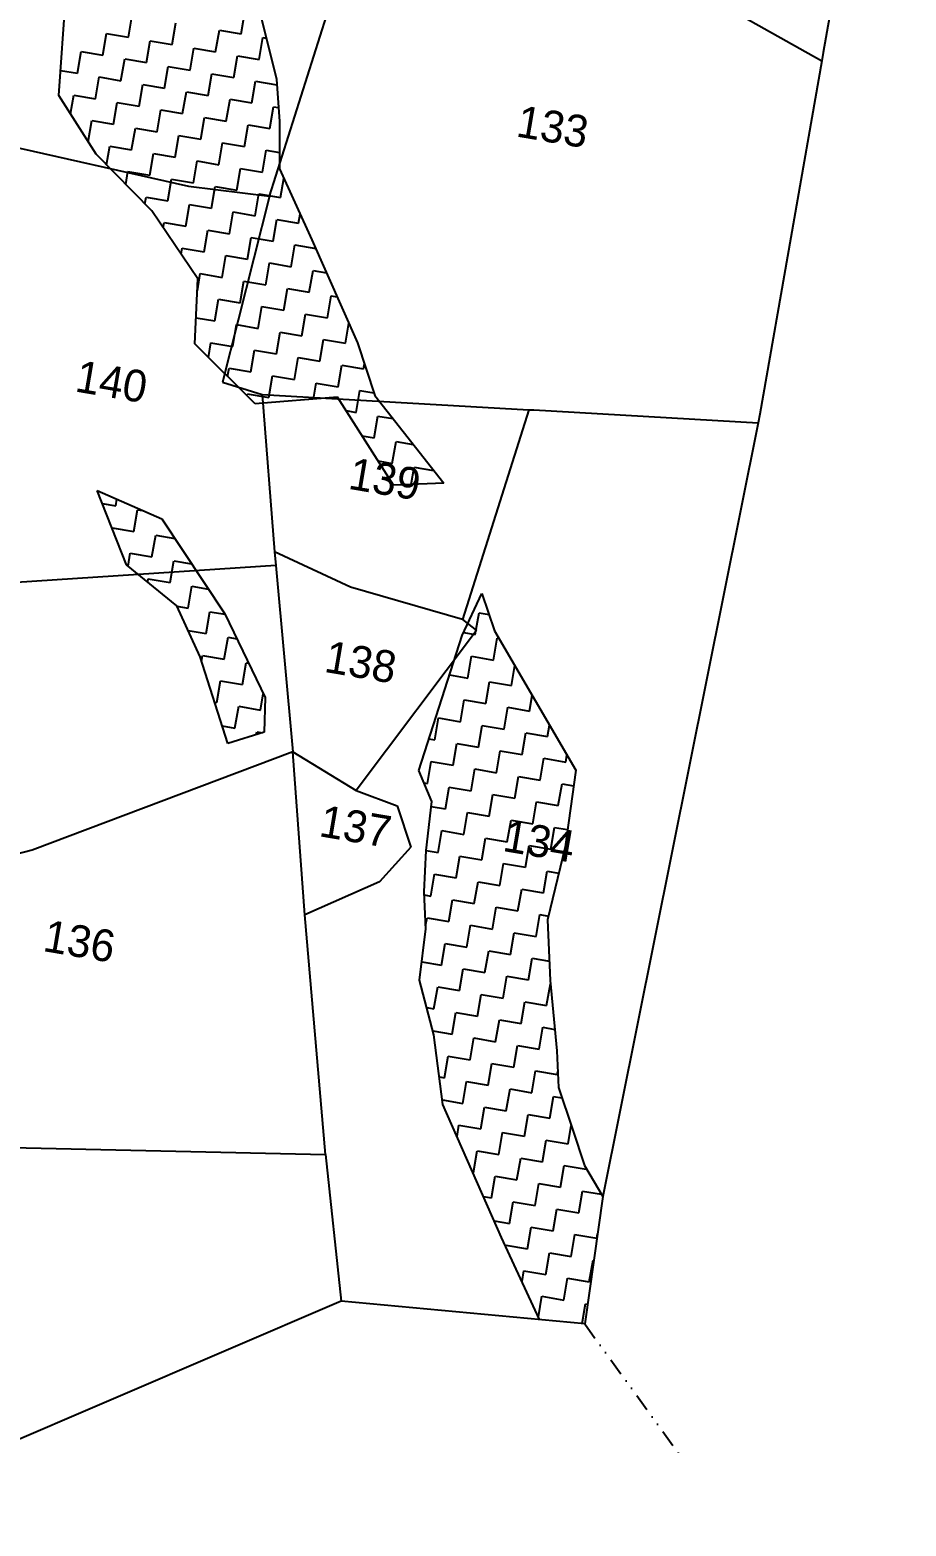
# Model space of a CAD drawing. Header units: metres. Extents: x 286044 to 288268, y 2013628 to 2015838.
# Drawn here: x 287573.4 to 287824.7, y 2014000 to 2014429.3 of the extents above; entities that cross this region are included whole.
import ezdxf
from ezdxf.enums import TextEntityAlignment as Align

# ---------------------------------------------------------------- set-up
doc = ezdxf.new("R2010")
doc.units = ezdxf.units.M
doc.linetypes.add('DIVIDE', pattern=[1.25, 0.5, -0.25, 0, -0.25, 0, -0.25])
for name, color, linetype in [('POLY_HATCH', 12, 'Continuous'), ('POLY_PARCEL', 6, 'Continuous'), ('TEXT_PARCEL', 7, 'Continuous'), ('V_BOUND_LINE', 7, 'Continuous'), ('V_DIVIDE_LINE', 7, 'DIVIDE')]:
    doc.layers.add(name, color=color, linetype=linetype)
doc.styles.add('TEXT_MAP', font='')
doc.styles.get('TEXT_MAP').set_extended_font_data('Kruti Dev 050')

msp = doc.modelspace()

# ---------------------------------------------------------------- linework, layer by layer
at = {"layer": 'POLY_HATCH'}
for p, q in [((287581.68, 2014410.48), (287584.89, 2014455.75)), ((287639.61, 2014433.22), (287644.06, 2014415.18)), ((287644.06, 2014415.18), (287644.99, 2014403.01)), ((287592.34, 2014393.64), (287581.68, 2014410.48)), ((287644.99, 2014403.01), (287644.94, 2014389.49)), ((287608.36, 2014377.39), (287592.34, 2014393.64)), ((287644.94, 2014389.49), (287654.25, 2014369.13)), ((287621.57, 2014357.86), (287608.36, 2014377.39)), ((287654.25, 2014369.13), (287667.37, 2014339.51)), ((287620.66, 2014339.24), (287621.57, 2014357.86)), ((287638.01, 2014322.01), (287620.66, 2014339.24)), ((287667.37, 2014339.51), (287672.31, 2014324.39)), ((287661.65, 2014323.99), (287638.01, 2014322.01)), ((287677.64, 2014298.73), (287661.65, 2014323.99)), ((287672.31, 2014324.39), (287692.08, 2014299.24)), ((287601.09, 2014275.81), (287592.63, 2014297.17)), ((287592.63, 2014297.17), (287611.18, 2014289.03)), ((287692.08, 2014299.24), (287677.64, 2014298.73)), ((287692.08, 2014299.24), (287692.08, 2014299.24)), ((287611.18, 2014289.03), (287629.31, 2014261.75)), ((287615.47, 2014264.11), (287601.09, 2014275.81)), ((287697.35, 2014255.56), (287702.99, 2014267.62)), ((287702.99, 2014267.62), (287706.67, 2014256.94)), ((287622.23, 2014249.44), (287615.47, 2014264.11)), ((287629.31, 2014261.75), (287640.87, 2014237.73)), ((287684.89, 2014216.81), (287697.35, 2014255.56)), ((287697.35, 2014255.56), (287697.35, 2014255.56)), ((287706.67, 2014256.94), (287729.92, 2014216.93)), ((287630.1, 2014224.62), (287622.23, 2014249.44)), ((287640.87, 2014237.73), (287640.61, 2014227.81)), ((287640.61, 2014227.81), (287630.1, 2014224.62)), ((287688.63, 2014207.91), (287684.89, 2014216.81)), ((287729.92, 2014216.93), (287726.92, 2014194.91)), ((287687, 2014193.92), (287688.63, 2014207.91)), ((287686.47, 2014181.99), (287687, 2014193.92)), ((287726.92, 2014194.91), (287721.85, 2014173.99)), ((287686.92, 2014171.4), (287686.47, 2014181.99)), ((287721.85, 2014173.99), (287722.64, 2014156.57)), ((287685.16, 2014156.67), (287686.92, 2014171.4)), ((287689.25, 2014140.95), (287685.16, 2014156.67)), ((287722.64, 2014156.57), (287724.56, 2014136.44)), ((287691.86, 2014120.98), (287689.25, 2014140.95)), ((287724.56, 2014136.44), (287725.01, 2014125.85)), ((287725.01, 2014125.85), (287728.99, 2014113.9)), ((287708.66, 2014082.81), (287691.86, 2014120.98)), ((287728.99, 2014113.9), (287732.48, 2014103.54)), ((287732.48, 2014103.54), (287737.7, 2014094.6)), ((287719.58, 2014059.35), (287708.66, 2014082.81))]:
    msp.add_line(p, q, dxfattribs=at)
at = {"layer": 'POLY_HATCH', "linetype": 'Continuous'}
for p, q in [((287601.63, 2014427.25), (287602.69, 2014433.5)), ((287633.96, 2014428.18), (287635.03, 2014434.43)), ((287614.14, 2014425.12), (287615.2, 2014431.37)), ((287626.64, 2014422.99), (287627.71, 2014429.24)), ((287627.71, 2014429.24), (287633.96, 2014428.18)), ((287594.31, 2014422.06), (287595.38, 2014428.32)), ((287595.38, 2014428.32), (287601.63, 2014427.25)), ((287606.82, 2014419.93), (287607.88, 2014426.18)), ((287607.88, 2014426.18), (287614.14, 2014425.12)), ((287639.15, 2014420.86), (287640.22, 2014427.11)), ((287640.22, 2014427.11), (287641.16, 2014426.95)), ((287586.99, 2014416.87), (287588.06, 2014423.13)), ((287588.06, 2014423.13), (287594.31, 2014422.06)), ((287599.5, 2014414.74), (287600.56, 2014421)), ((287600.56, 2014421), (287606.82, 2014419.93)), ((287619.33, 2014417.8), (287620.39, 2014424.05)), ((287620.39, 2014424.05), (287626.64, 2014422.99)), ((287631.83, 2014415.67), (287632.9, 2014421.92)), ((287632.9, 2014421.92), (287639.15, 2014420.86)), ((287582.19, 2014417.69), (287586.99, 2014416.87)), ((287612.01, 2014412.61), (287613.07, 2014418.86)), ((287613.07, 2014418.86), (287619.33, 2014417.8)), ((287624.51, 2014410.48), (287625.58, 2014416.73)), ((287625.58, 2014416.73), (287631.83, 2014415.67)), ((287592.18, 2014409.55), (287593.24, 2014415.81)), ((287593.24, 2014415.81), (287599.5, 2014414.74)), ((287604.69, 2014407.42), (287605.75, 2014413.68)), ((287605.75, 2014413.68), (287612.01, 2014412.61)), ((287637.02, 2014408.35), (287638.09, 2014414.6)), ((287638.09, 2014414.6), (287644.18, 2014413.56)), ((287585.01, 2014405.23), (287585.93, 2014410.62)), ((287585.93, 2014410.62), (287592.18, 2014409.55)), ((287597.37, 2014402.23), (287598.43, 2014408.49)), ((287598.43, 2014408.49), (287604.69, 2014407.42)), ((287617.19, 2014405.29), (287618.26, 2014411.55)), ((287618.26, 2014411.55), (287624.51, 2014410.48)), ((287629.7, 2014403.16), (287630.77, 2014409.41)), ((287630.77, 2014409.41), (287637.02, 2014408.35)), ((287590.08, 2014397.22), (287591.11, 2014403.3)), ((287591.11, 2014403.3), (287597.37, 2014402.23)), ((287609.87, 2014400.1), (287610.94, 2014406.36)), ((287610.94, 2014406.36), (287617.19, 2014405.29)), ((287622.38, 2014397.97), (287623.45, 2014404.23)), ((287623.45, 2014404.23), (287629.7, 2014403.16)), ((287642.21, 2014401.03), (287643.27, 2014407.28)), ((287643.27, 2014407.28), (287644.68, 2014407.04)), ((287602.56, 2014394.92), (287603.62, 2014401.17)), ((287603.62, 2014401.17), (287609.87, 2014400.1)), ((287615.06, 2014392.78), (287616.13, 2014399.04)), ((287616.13, 2014399.04), (287622.38, 2014397.97)), ((287634.89, 2014395.84), (287635.96, 2014402.1)), ((287635.96, 2014402.1), (287642.21, 2014401.03)), ((287595.38, 2014390.56), (287596.3, 2014395.98)), ((287596.3, 2014395.98), (287602.56, 2014394.92)), ((287627.57, 2014390.65), (287628.64, 2014396.91)), ((287628.64, 2014396.91), (287634.89, 2014395.84)), ((287640.08, 2014388.52), (287641.14, 2014394.78)), ((287641.14, 2014394.78), (287644.96, 2014394.13)), ((287607.74, 2014387.6), (287608.81, 2014393.85)), ((287608.81, 2014393.85), (287615.06, 2014392.78)), ((287620.25, 2014385.47), (287621.32, 2014391.72)), ((287621.32, 2014391.72), (287627.57, 2014390.65)), ((287600.86, 2014384.99), (287601.49, 2014388.66)), ((287601.49, 2014388.66), (287607.74, 2014387.6)), ((287612.93, 2014380.28), (287614, 2014386.53)), ((287614, 2014386.53), (287620.25, 2014385.47)), ((287632.76, 2014383.33), (287633.82, 2014389.59)), ((287633.82, 2014389.59), (287640.08, 2014388.52)), ((287645.27, 2014381.2), (287646.21, 2014386.72)), ((287625.44, 2014378.15), (287626.5, 2014384.4)), ((287626.5, 2014384.4), (287632.76, 2014383.33)), ((287637.95, 2014376.01), (287639.01, 2014382.27)), ((287639.01, 2014382.27), (287645.27, 2014381.2)), ((287606.35, 2014379.43), (287606.68, 2014381.34)), ((287606.68, 2014381.34), (287612.93, 2014380.28)), ((287618.12, 2014372.96), (287619.19, 2014379.21)), ((287619.19, 2014379.21), (287625.44, 2014378.15)), ((287611.62, 2014372.58), (287611.87, 2014374.02)), ((287611.87, 2014374.02), (287618.12, 2014372.96)), ((287630.63, 2014370.83), (287631.69, 2014377.08)), ((287631.69, 2014377.08), (287637.95, 2014376.01)), ((287643.13, 2014368.7), (287644.2, 2014374.95)), ((287644.2, 2014374.95), (287650.45, 2014373.88)), ((287650.45, 2014373.88), (287650.89, 2014376.47)), ((287623.31, 2014365.64), (287624.37, 2014371.89)), ((287624.37, 2014371.89), (287630.63, 2014370.83)), ((287635.82, 2014363.51), (287636.88, 2014369.76)), ((287636.88, 2014369.76), (287643.13, 2014368.7)), ((287616.76, 2014364.98), (287617.05, 2014366.7)), ((287617.05, 2014366.7), (287623.31, 2014365.64)), ((287648.32, 2014361.38), (287649.39, 2014367.63)), ((287649.39, 2014367.63), (287655.36, 2014366.61)), ((287628.5, 2014358.32), (287629.56, 2014364.57)), ((287629.56, 2014364.57), (287635.82, 2014363.51)), ((287641, 2014356.19), (287642.07, 2014362.44)), ((287642.07, 2014362.44), (287648.32, 2014361.38)), ((287621.41, 2014354.48), (287622.24, 2014359.38)), ((287622.24, 2014359.38), (287628.5, 2014358.32)), ((287633.68, 2014351), (287634.75, 2014357.25)), ((287634.75, 2014357.25), (287641, 2014356.19)), ((287653.51, 2014354.06), (287654.58, 2014360.31)), ((287654.58, 2014360.31), (287658.45, 2014359.65)), ((287626.37, 2014345.81), (287627.43, 2014352.07)), ((287627.43, 2014352.07), (287633.68, 2014351)), ((287646.19, 2014348.87), (287647.26, 2014355.12)), ((287647.26, 2014355.12), (287653.51, 2014354.06)), ((287658.7, 2014346.74), (287659.77, 2014352.99)), ((287659.77, 2014352.99), (287661.53, 2014352.69)), ((287638.87, 2014343.68), (287639.94, 2014349.93)), ((287639.94, 2014349.93), (287646.19, 2014348.87)), ((287651.38, 2014341.55), (287652.45, 2014347.8)), ((287652.45, 2014347.8), (287658.7, 2014346.74)), ((287621.02, 2014346.72), (287626.37, 2014345.81)), ((287631.55, 2014338.49), (287632.62, 2014344.75)), ((287632.62, 2014344.75), (287638.87, 2014343.68)), ((287663.89, 2014339.42), (287664.87, 2014345.16)), ((287624.58, 2014335.34), (287625.3, 2014339.56)), ((287625.3, 2014339.56), (287631.55, 2014338.49)), ((287644.06, 2014336.36), (287645.13, 2014342.62)), ((287645.13, 2014342.62), (287651.38, 2014341.55)), ((287656.57, 2014334.23), (287657.63, 2014340.48)), ((287657.63, 2014340.48), (287663.89, 2014339.42)), ((287636.74, 2014331.17), (287637.81, 2014337.43)), ((287637.81, 2014337.43), (287644.06, 2014336.36)), ((287649.25, 2014329.04), (287650.31, 2014335.3)), ((287650.31, 2014335.3), (287656.57, 2014334.23)), ((287630.09, 2014329.88), (287630.49, 2014332.24)), ((287630.49, 2014332.24), (287636.74, 2014331.17)), ((287661.76, 2014326.91), (287662.82, 2014333.16)), ((287662.82, 2014333.16), (287669.08, 2014332.1)), ((287669.08, 2014332.1), (287669.32, 2014333.54)), ((287641.93, 2014323.85), (287643, 2014330.11)), ((287643, 2014330.11), (287649.25, 2014329.04)), ((287654.72, 2014323.41), (287655.5, 2014327.98)), ((287655.5, 2014327.98), (287661.76, 2014326.91)), ((287635.59, 2014324.41), (287635.68, 2014324.92)), ((287635.68, 2014324.92), (287641.93, 2014323.85)), ((287666.94, 2014319.59), (287668.01, 2014325.85)), ((287668.01, 2014325.85), (287672.06, 2014325.16)), ((287664.13, 2014320.07), (287666.94, 2014319.59)), ((287672.13, 2014312.27), (287673.2, 2014318.53)), ((287673.2, 2014318.53), (287677.5, 2014317.79)), ((287668.7, 2014312.86), (287672.13, 2014312.27)), ((287677.32, 2014304.95), (287678.39, 2014311.21)), ((287678.39, 2014311.21), (287683.34, 2014310.36)), ((287673.27, 2014305.64), (287677.32, 2014304.95)), ((287682.73, 2014298.91), (287683.58, 2014303.89)), ((287683.58, 2014303.89), (287689.18, 2014302.93)), ((287594.13, 2014293.39), (287598.01, 2014292.72)), ((287598.01, 2014292.72), (287598.34, 2014294.66)), ((287603.2, 2014285.41), (287604.27, 2014291.66)), ((287604.27, 2014291.66), (287605.76, 2014291.4)), ((287596.92, 2014286.33), (287596.95, 2014286.47)), ((287596.95, 2014286.47), (287603.2, 2014285.41)), ((287608.39, 2014278.09), (287609.46, 2014284.34)), ((287609.46, 2014284.34), (287614.91, 2014283.41)), ((287601.51, 2014275.47), (287602.14, 2014279.15)), ((287602.14, 2014279.15), (287608.39, 2014278.09)), ((287613.58, 2014270.77), (287614.64, 2014277.02)), ((287614.64, 2014277.02), (287619.73, 2014276.15)), ((287607.16, 2014270.87), (287607.33, 2014271.83)), ((287607.33, 2014271.83), (287613.58, 2014270.77)), ((287618.77, 2014263.45), (287619.83, 2014269.7)), ((287619.83, 2014269.7), (287624.56, 2014268.9)), ((287615.52, 2014264), (287618.77, 2014263.45)), ((287623.96, 2014256.13), (287625.02, 2014262.38)), ((287625.02, 2014262.38), (287629.36, 2014261.64)), ((287701.13, 2014255.85), (287702.2, 2014262.1)), ((287702.2, 2014262.1), (287705.06, 2014261.62)), ((287618.74, 2014257.02), (287623.96, 2014256.13)), ((287629.14, 2014248.81), (287630.21, 2014255.06)), ((287630.21, 2014255.06), (287632.73, 2014254.63)), ((287697.75, 2014256.43), (287701.13, 2014255.85)), ((287706.32, 2014248.53), (287707.38, 2014254.78)), ((287707.38, 2014254.78), (287707.98, 2014254.68)), ((287622.61, 2014248.23), (287622.89, 2014249.87)), ((287622.89, 2014249.87), (287629.14, 2014248.81)), ((287699, 2014243.34), (287700.07, 2014249.6)), ((287700.07, 2014249.6), (287706.32, 2014248.53)), ((287634.33, 2014241.49), (287635.4, 2014247.74)), ((287635.4, 2014247.74), (287636.11, 2014247.62)), ((287711.51, 2014241.21), (287712.48, 2014246.94)), ((287627.01, 2014236.3), (287628.08, 2014242.56)), ((287628.08, 2014242.56), (287634.33, 2014241.49)), ((287693.71, 2014244.24), (287699, 2014243.34)), ((287704.19, 2014236.02), (287705.25, 2014242.28)), ((287705.25, 2014242.28), (287711.51, 2014241.21)), ((287626.36, 2014236.41), (287627.01, 2014236.3)), ((287639.52, 2014234.17), (287640.32, 2014238.87)), ((287696.87, 2014230.83), (287697.93, 2014237.09)), ((287697.93, 2014237.09), (287704.19, 2014236.02)), ((287716.7, 2014233.89), (287717.46, 2014238.37)), ((287632.2, 2014228.98), (287633.27, 2014235.24)), ((287633.27, 2014235.24), (287639.52, 2014234.17)), ((287689.55, 2014225.65), (287690.62, 2014231.9)), ((287690.62, 2014231.9), (287696.87, 2014230.83)), ((287709.38, 2014228.7), (287710.44, 2014234.96)), ((287710.44, 2014234.96), (287716.7, 2014233.89)), ((287628.52, 2014229.61), (287632.2, 2014228.98)), ((287638.32, 2014227.12), (287638.45, 2014227.92)), ((287638.45, 2014227.92), (287640.06, 2014227.64)), ((287702.06, 2014223.51), (287703.12, 2014229.77)), ((287703.12, 2014229.77), (287709.38, 2014228.7)), ((287714.56, 2014221.38), (287715.63, 2014227.64)), ((287715.63, 2014227.64), (287721.88, 2014226.57)), ((287721.88, 2014226.57), (287722.43, 2014229.81)), ((287687.82, 2014225.94), (287689.55, 2014225.65)), ((287694.74, 2014218.33), (287695.8, 2014224.58)), ((287695.8, 2014224.58), (287702.06, 2014223.51)), ((287687.42, 2014213.14), (287688.48, 2014219.39)), ((287688.48, 2014219.39), (287694.74, 2014218.33)), ((287707.25, 2014216.2), (287708.31, 2014222.45)), ((287708.31, 2014222.45), (287714.56, 2014221.38)), ((287719.75, 2014214.06), (287720.82, 2014220.32)), ((287720.82, 2014220.32), (287727.07, 2014219.25)), ((287727.07, 2014219.25), (287727.41, 2014221.24)), ((287699.93, 2014211.01), (287700.99, 2014217.26)), ((287700.99, 2014217.26), (287707.25, 2014216.2)), ((287712.43, 2014208.88), (287713.5, 2014215.13)), ((287713.5, 2014215.13), (287719.75, 2014214.06)), ((287686.36, 2014213.32), (287687.42, 2014213.14)), ((287692.61, 2014205.82), (287693.67, 2014212.07)), ((287693.67, 2014212.07), (287699.93, 2014211.01)), ((287724.94, 2014206.75), (287726.01, 2014213)), ((287726.01, 2014213), (287729.3, 2014212.44)), ((287688.47, 2014206.52), (287692.61, 2014205.82)), ((287705.11, 2014203.69), (287706.18, 2014209.94)), ((287706.18, 2014209.94), (287712.43, 2014208.88)), ((287717.62, 2014201.56), (287718.69, 2014207.81)), ((287718.69, 2014207.81), (287724.94, 2014206.75)), ((287697.8, 2014198.5), (287698.86, 2014204.75)), ((287698.86, 2014204.75), (287705.11, 2014203.69)), ((287710.3, 2014196.37), (287711.37, 2014202.62)), ((287711.37, 2014202.62), (287717.62, 2014201.56)), ((287690.48, 2014193.31), (287691.54, 2014199.57)), ((287691.54, 2014199.57), (287697.8, 2014198.5)), ((287702.98, 2014191.18), (287704.05, 2014197.43)), ((287704.05, 2014197.43), (287710.3, 2014196.37)), ((287722.81, 2014194.24), (287723.88, 2014200.49)), ((287723.88, 2014200.49), (287727.59, 2014199.86)), ((287687, 2014193.9), (287690.48, 2014193.31)), ((287715.49, 2014189.05), (287716.56, 2014195.3)), ((287716.56, 2014195.3), (287722.81, 2014194.24)), ((287695.66, 2014185.99), (287696.73, 2014192.25)), ((287696.73, 2014192.25), (287702.98, 2014191.18)), ((287708.17, 2014183.86), (287709.24, 2014190.12)), ((287709.24, 2014190.12), (287715.49, 2014189.05)), ((287688.34, 2014180.8), (287689.41, 2014187.06)), ((287689.41, 2014187.06), (287695.66, 2014185.99)), ((287700.85, 2014178.67), (287701.92, 2014184.93)), ((287701.92, 2014184.93), (287708.17, 2014183.86)), ((287720.68, 2014181.73), (287721.74, 2014187.98)), ((287721.74, 2014187.98), (287725.1, 2014187.41)), ((287686.51, 2014181.12), (287688.34, 2014180.8)), ((287713.36, 2014176.54), (287714.43, 2014182.8)), ((287714.43, 2014182.8), (287720.68, 2014181.73)), ((287693.53, 2014173.49), (287694.6, 2014179.74)), ((287694.6, 2014179.74), (287700.85, 2014178.67)), ((287706.04, 2014171.35), (287707.11, 2014177.61)), ((287707.11, 2014177.61), (287713.36, 2014176.54)), ((287686.88, 2014172.24), (287687.28, 2014174.55)), ((287687.28, 2014174.55), (287693.53, 2014173.49)), ((287698.72, 2014166.17), (287699.79, 2014172.42)), ((287699.79, 2014172.42), (287706.04, 2014171.35)), ((287718.55, 2014169.22), (287719.61, 2014175.48)), ((287719.61, 2014175.48), (287722.11, 2014175.05)), ((287691.4, 2014160.98), (287692.47, 2014167.23)), ((287692.47, 2014167.23), (287698.72, 2014166.17)), ((287711.23, 2014164.03), (287712.29, 2014170.29)), ((287712.29, 2014170.29), (287718.55, 2014169.22)), ((287703.91, 2014158.85), (287704.97, 2014165.1)), ((287704.97, 2014165.1), (287711.23, 2014164.03)), ((287716.42, 2014156.72), (287717.48, 2014162.97)), ((287717.48, 2014162.97), (287722.39, 2014162.13)), ((287685.79, 2014161.93), (287691.4, 2014160.98)), ((287696.59, 2014153.66), (287697.66, 2014159.91)), ((287697.66, 2014159.91), (287703.91, 2014158.85)), ((287689.27, 2014148.47), (287690.34, 2014154.72)), ((287690.34, 2014154.72), (287696.59, 2014153.66)), ((287709.1, 2014151.53), (287710.16, 2014157.78)), ((287710.16, 2014157.78), (287716.42, 2014156.72)), ((287721.6, 2014149.4), (287722.67, 2014155.65)), ((287722.67, 2014155.65), (287722.73, 2014155.64)), ((287701.78, 2014146.34), (287702.84, 2014152.59)), ((287702.84, 2014152.59), (287709.1, 2014151.53)), ((287714.29, 2014144.21), (287715.35, 2014150.46)), ((287715.35, 2014150.46), (287721.6, 2014149.4)), ((287687.2, 2014148.82), (287689.27, 2014148.47)), ((287694.46, 2014141.15), (287695.52, 2014147.4)), ((287695.52, 2014147.4), (287701.78, 2014146.34)), ((287688.95, 2014142.09), (287694.46, 2014141.15)), ((287706.97, 2014139.02), (287708.03, 2014145.27)), ((287708.03, 2014145.27), (287714.29, 2014144.21)), ((287719.47, 2014136.89), (287720.54, 2014143.14)), ((287720.54, 2014143.14), (287723.98, 2014142.56)), ((287699.65, 2014133.83), (287700.71, 2014140.09)), ((287700.71, 2014140.09), (287706.97, 2014139.02)), ((287712.15, 2014131.7), (287713.22, 2014137.95)), ((287713.22, 2014137.95), (287719.47, 2014136.89)), ((287692.33, 2014128.64), (287693.39, 2014134.9)), ((287693.39, 2014134.9), (287699.65, 2014133.83)), ((287690.82, 2014128.9), (287692.33, 2014128.64)), ((287704.84, 2014126.51), (287705.9, 2014132.77)), ((287705.9, 2014132.77), (287712.15, 2014131.7)), ((287717.34, 2014124.38), (287718.41, 2014130.63)), ((287718.41, 2014130.63), (287724.66, 2014129.57)), ((287724.66, 2014129.57), (287724.81, 2014130.46)), ((287697.52, 2014121.32), (287698.58, 2014127.58)), ((287698.58, 2014127.58), (287704.84, 2014126.51)), ((287710.02, 2014119.19), (287711.09, 2014125.45)), ((287711.09, 2014125.45), (287717.34, 2014124.38)), ((287691.68, 2014122.32), (287697.52, 2014121.32)), ((287702.7, 2014114), (287703.77, 2014120.26)), ((287703.77, 2014120.26), (287710.02, 2014119.19)), ((287722.53, 2014117.06), (287723.6, 2014123.32)), ((287723.6, 2014123.32), (287725.99, 2014122.91)), ((287715.21, 2014111.87), (287716.28, 2014118.13)), ((287716.28, 2014118.13), (287722.53, 2014117.06)), ((287695.89, 2014111.81), (287696.45, 2014115.07)), ((287696.45, 2014115.07), (287702.7, 2014114)), ((287707.89, 2014106.69), (287708.96, 2014112.94)), ((287708.96, 2014112.94), (287715.21, 2014111.87)), ((287727.72, 2014109.74), (287728.62, 2014115.01)), ((287700.57, 2014101.5), (287701.64, 2014107.75)), ((287701.64, 2014107.75), (287707.89, 2014106.69)), ((287720.4, 2014104.55), (287721.47, 2014110.81)), ((287721.47, 2014110.81), (287727.72, 2014109.74)), ((287713.08, 2014099.37), (287714.15, 2014105.62)), ((287714.15, 2014105.62), (287720.4, 2014104.55)), ((287725.59, 2014097.24), (287726.65, 2014103.49)), ((287726.65, 2014103.49), (287732.91, 2014102.42)), ((287700.42, 2014101.52), (287700.57, 2014101.5)), ((287705.76, 2014094.18), (287706.83, 2014100.43)), ((287706.83, 2014100.43), (287713.08, 2014099.37)), ((287732.91, 2014102.42), (287732.96, 2014102.73)), ((287703.48, 2014094.57), (287705.76, 2014094.18)), ((287718.27, 2014092.05), (287719.33, 2014098.3)), ((287719.33, 2014098.3), (287725.59, 2014097.24)), ((287730.78, 2014089.92), (287731.84, 2014096.17)), ((287731.84, 2014096.17), (287737.33, 2014095.23)), ((287710.95, 2014086.86), (287712.02, 2014093.11)), ((287712.02, 2014093.11), (287718.27, 2014092.05)), ((287723.46, 2014084.73), (287724.52, 2014090.98)), ((287724.52, 2014090.98), (287730.78, 2014089.92)), ((287706.55, 2014087.61), (287710.95, 2014086.86)), ((287716.14, 2014079.54), (287717.2, 2014085.79)), ((287717.2, 2014085.79), (287723.46, 2014084.73)), ((287728.65, 2014077.41), (287729.71, 2014083.66)), ((287729.71, 2014083.66), (287735.96, 2014082.6)), ((287735.96, 2014082.6), (287736.18, 2014083.89)), ((287709.83, 2014080.29), (287709.88, 2014080.61)), ((287709.88, 2014080.61), (287716.14, 2014079.54)), ((287721.33, 2014072.22), (287722.39, 2014078.47)), ((287722.39, 2014078.47), (287728.65, 2014077.41)), ((287714.54, 2014070.17), (287715.07, 2014073.29)), ((287715.07, 2014073.29), (287721.33, 2014072.22)), ((287733.83, 2014070.09), (287734.9, 2014076.34)), ((287734.9, 2014076.34), (287735.11, 2014076.31)), ((287726.51, 2014064.9), (287727.58, 2014071.15)), ((287727.58, 2014071.15), (287733.83, 2014070.09)), ((287719.25, 2014060.05), (287720.26, 2014065.97)), ((287720.26, 2014065.97), (287726.51, 2014064.9)), ((287731.79, 2014058.12), (287732.77, 2014063.84)), ((287732.77, 2014063.84), (287733.33, 2014063.74))]:
    msp.add_line(p, q, dxfattribs=at)
at = {"layer": 'POLY_PARCEL'}
for p, q in [((287642.13, 2014381.63), (287676.53, 2014490.26)), ((287676.53, 2014490.26), (287800.51, 2014420.41)), ((287550.56, 2014399.91), (287618.82, 2014384.53)), ((287618.82, 2014384.53), (287642.13, 2014381.63)), ((287642.13, 2014381.63), (287628.58, 2014328.26)), ((287628.58, 2014328.26), (287640.02, 2014324.72)), ((287640.02, 2014324.72), (287643.56, 2014279.58)), ((287640.02, 2014324.72), (287716.47, 2014320.35)), ((287716.47, 2014320.35), (287697.48, 2014260.13)), ((287716.47, 2014320.35), (287717.89, 2014320.27)), ((287717.89, 2014320.27), (287782.26, 2014316.54)), ((287665.37, 2014269.45), (287643.56, 2014279.58)), ((287643.56, 2014279.58), (287643.91, 2014275.69)), ((287643.91, 2014275.69), (287521.3, 2014267.54)), ((287643.91, 2014275.69), (287648.76, 2014222.23)), ((287697.48, 2014260.13), (287665.37, 2014269.45)), ((287697.48, 2014260.13), (287701.5, 2014257.04)), ((287701.5, 2014257.04), (287666.93, 2014211.12)), ((287648.76, 2014222.23), (287574.03, 2014194.01)), ((287652.28, 2014175.39), (287648.76, 2014222.23)), ((287648.76, 2014222.23), (287666.93, 2014211.12)), ((287666.93, 2014211.12), (287678.74, 2014206.7)), ((287678.74, 2014206.7), (287682.6, 2014194.81)), ((287574.03, 2014194.01), (287560.89, 2014190.63)), ((287682.6, 2014194.81), (287673.68, 2014184.84)), ((287673.68, 2014184.84), (287652.28, 2014175.39)), ((287658.2, 2014106.65), (287652.28, 2014175.39)), ((287555.6, 2014108.9), (287658.2, 2014106.65)), ((287658.2, 2014106.65), (287662.65, 2014064.61))]:
    msp.add_line(p, q, dxfattribs=at)
at = {"layer": 'V_BOUND_LINE'}
for p, q in [((287824.69, 2014559.33), (287800.94, 2014422.86)), ((287800.94, 2014422.86), (287800.51, 2014420.41)), ((287800.51, 2014420.41), (287782.76, 2014319.04)), ((287782.76, 2014319.04), (287782.26, 2014316.54)), ((287782.26, 2014316.54), (287737.7, 2014094.6)), ((287737.7, 2014094.6), (287732.52, 2014058.05)), ((287662.65, 2014064.61), (287512.36, 2014000.04)), ((287732.52, 2014058.05), (287662.65, 2014064.61))]:
    msp.add_line(p, q, dxfattribs=at)
at = {"layer": 'V_DIVIDE_LINE', "ltscale": 10}
msp.add_line((287732.52, 2014058.05), (287759.48, 2014020.89), dxfattribs=at)

# ---------------------------------------------------------------- texts
at = {"layer": 'TEXT_PARCEL', "style": 'TEXT_MAP'}
for s, p in [('133', (287722.59, 2014397.07)), ('140', (287596.04, 2014323.91)), ('139', (287674.44, 2014295.99)), ('138', (287667.54, 2014243.46)), ('137', (287666.04, 2014196.31)), ('134', (287718.72, 2014192.07)), ('136', (287586.84, 2014163.36))]:
    msp.add_text(s, height=9.135, rotation=350.3305, dxfattribs=at).set_placement(p, align=Align.CENTER)

doc.saveas('drawing.dxf')
